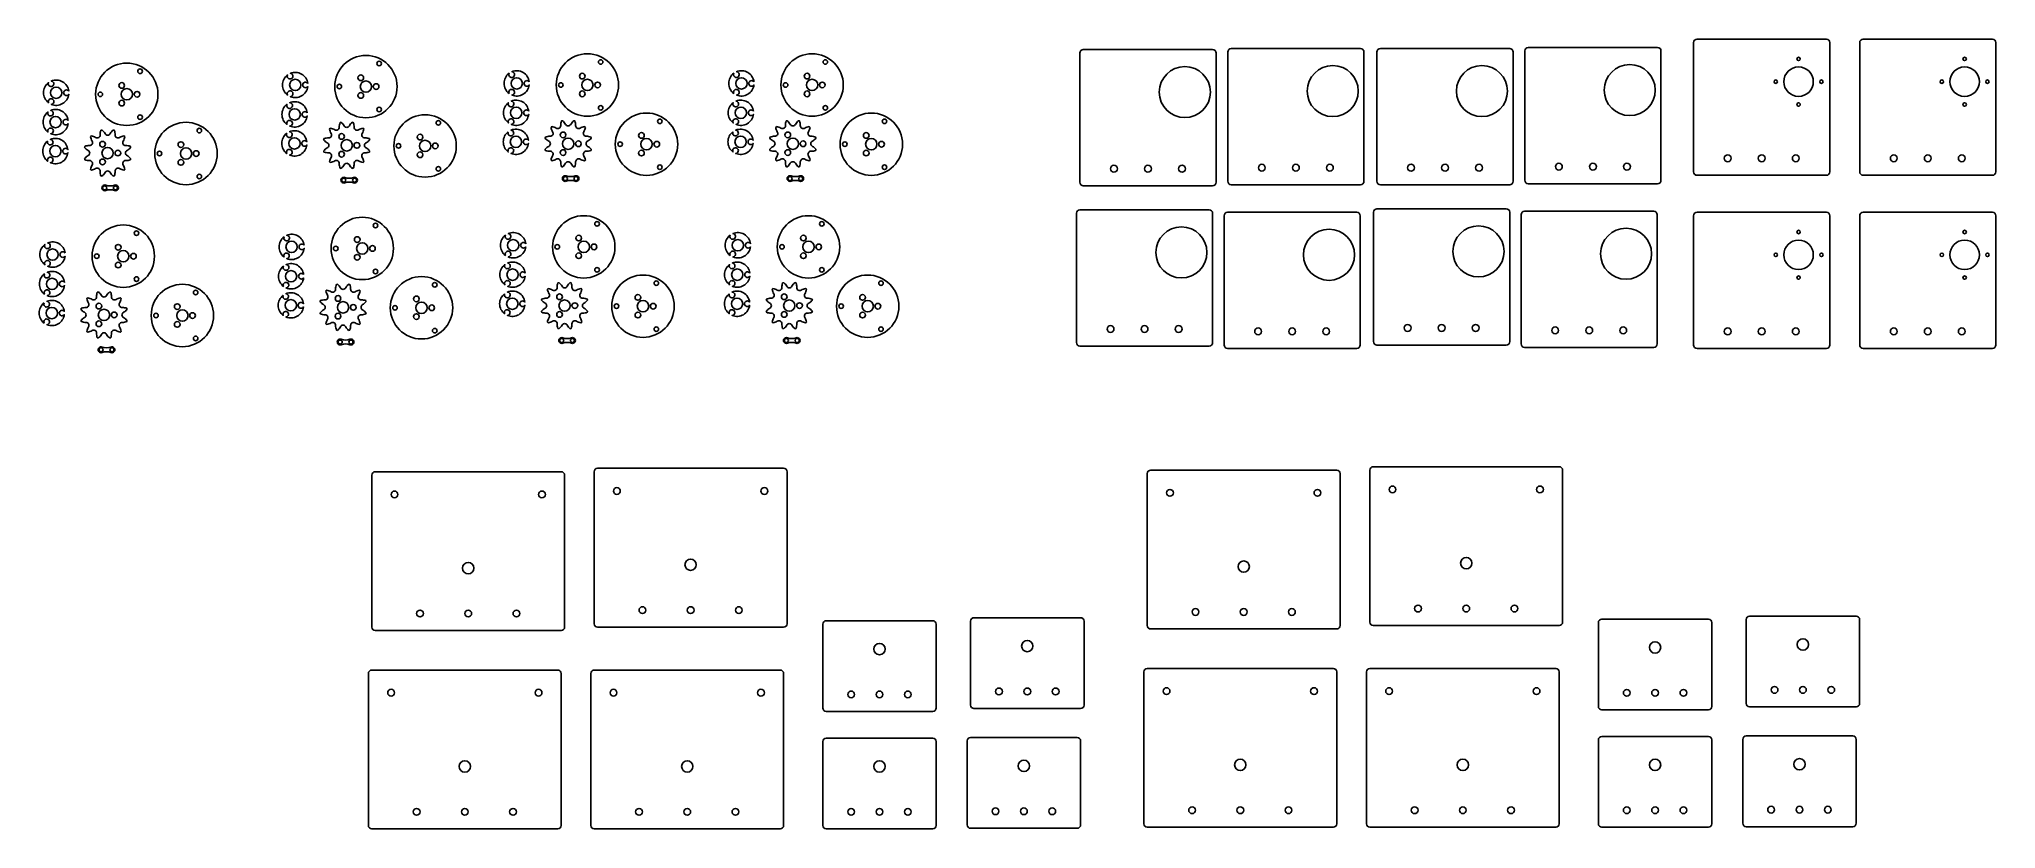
# Model space of a CAD drawing. Header units: inches. Extents: x 19 to 1744, y 54 to 751.
import ezdxf

# ---------------------------------------------------------------- set-up
doc = ezdxf.new("R2010")
doc.units = ezdxf.units.IN
doc.header["$MEASUREMENT"] = 0

msp = doc.modelspace()

# ---------------------------------------------------------------- linework, layer by layer
for points in [[(1187, 739.3, 0.414214), (1184, 742.3), (1070, 742.3, 0.414214), (1067, 739.3), (1067, 625.3, 0.414214), (1070, 622.3), (1184, 622.3, 0.414214), (1187, 625.3)], [(1318.5, 739.3, 0.414214), (1315.5, 742.3), (1201.5, 742.3, 0.414214), (1198.5, 739.3), (1198.5, 625.3, 0.414214), (1201.5, 622.3), (1315.5, 622.3, 0.414214), (1318.5, 625.3)], [(1448.9, 740.2, 0.414214), (1445.9, 743.2), (1331.9, 743.2, 0.414214), (1328.9, 740.2), (1328.9, 626.2, 0.414214), (1331.9, 623.2), (1445.9, 623.2, 0.414214), (1448.9, 626.2)], [(1597.7, 747.6, 0.414214), (1594.7, 750.6), (1480.7, 750.6, 0.414214), (1477.7, 747.6), (1477.7, 633.6, 0.414214), (1480.7, 630.6), (1594.7, 630.6, 0.414214), (1597.7, 633.6)], [(1744.1, 747.6, 0.414214), (1741.1, 750.6), (1627.1, 750.6, 0.414214), (1624.1, 747.6), (1624.1, 633.6, 0.414214), (1627.1, 630.6), (1741.1, 630.6, 0.414214), (1744.1, 633.6)], [(1056.6, 738.4, 0.414214), (1053.6, 741.4), (939.6, 741.4, 0.414214), (936.6, 738.4), (936.6, 624.4, 0.414214), (939.6, 621.4), (1053.6, 621.4, 0.414214), (1056.6, 624.4)], [(45.1, 704.8, 3.21759), (45.1, 702, -0.4953), (29.7, 693.1, 3.21759), (27.3, 694.6, -0.4953), (27.3, 712.3, 3.21759), (29.7, 713.7, -0.4953)], [(255.9, 711.6, 3.21759), (255.9, 708.8, -0.4953), (240.5, 699.9, 3.21759), (238, 701.3, -0.4953), (238, 719.1, 3.21759), (240.5, 720.5, -0.4953)], [(451.1, 713, 3.21759), (451.1, 710.2, -0.4953), (435.8, 701.3, 3.21759), (433.3, 702.7, -0.4953), (433.3, 720.5, 3.21759), (435.8, 721.9, -0.4953)], [(649.2, 713, 3.21759), (649.2, 710.2, -0.4953), (633.9, 701.3, 3.21759), (631.4, 702.7, -0.4953), (631.4, 720.5, 3.21759), (633.9, 721.9, -0.4953)], [(255.4, 685.7, 3.21759), (255.4, 682.9, -0.4953), (240, 674, 3.21759), (237.5, 675.4, -0.4953), (237.5, 693.2, 3.21759), (240, 694.6, -0.4953)], [(450.6, 687.1, 3.21759), (450.6, 684.3, -0.4953), (435.3, 675.4, 3.21759), (432.8, 676.8, -0.4953), (432.8, 694.6, 3.21759), (435.3, 696, -0.4953)], [(648.7, 687.1, 3.21759), (648.7, 684.3, -0.4953), (633.4, 675.4, 3.21759), (630.9, 676.8, -0.4953), (630.9, 694.6, 3.21759), (633.4, 696, -0.4953)], [(44.6, 678.9, 3.21759), (44.6, 676.1, -0.4953), (29.2, 667.2, 3.21759), (26.8, 668.7, -0.4953), (26.8, 686.4, 3.21759), (29.2, 687.8, -0.4953)], [(275, 671.4, 0.095863), (276.5, 667.5, -0.273804), (276.5, 664.9, -0.273804), (274.2, 663.6, 0.095863), (270.1, 662.9, 0.01177), (269.8, 661.9, 0.095863), (273, 659.3, -0.273804), (274.4, 657, -0.273804), (273, 654.7, 0.095863), (269.8, 652, 0.01177), (270.1, 651.1, 0.095863), (274.2, 650.4, -0.273804), (276.5, 649.1, -0.273804), (276.5, 646.4, 0.095863), (275, 642.5, 0.01177), (275.7, 641.9, 0.095863), (279.6, 643.3, -0.273804), (282.3, 643.3, -0.273804), (283.6, 641, 0.095863), (284.3, 636.9, 0.01177), (285.2, 636.7, 0.095863), (287.9, 639.8, -0.273804), (290.2, 641.2, -0.273804), (292.5, 639.8, 0.095863), (295.1, 636.7, 0.01177), (296, 636.9, 0.095863), (296.7, 641, -0.273804), (298, 643.3, -0.273804), (300.7, 643.3, 0.095863), (304.6, 641.9, 0.01177), (305.3, 642.5, 0.095863), (303.9, 646.4, -0.273804), (303.8, 649.1, -0.273804), (306.2, 650.4, 0.095863), (310.2, 651.1, 0.01177), (310.5, 652, 0.095863), (307.3, 654.7, -0.273804), (305.9, 657, -0.273804), (307.3, 659.3, 0.095863), (310.5, 661.9, 0.01177), (310.2, 662.9, 0.095863), (306.2, 663.6, -0.273804), (303.8, 664.9, -0.273804), (303.9, 667.5, 0.095863), (305.3, 671.4, 0.01177), (304.6, 672.1, 0.095863), (300.7, 670.7, -0.273804), (298, 670.7, -0.273804), (296.7, 673, 0.095863), (296, 677, 0.01177), (295.1, 677.3, 0.095863), (292.5, 674.1, -0.273804), (290.2, 672.8, -0.273804), (287.9, 674.1, 0.095863), (285.2, 677.3, 0.01177), (284.3, 677, 0.095863), (283.6, 673, -0.273804), (282.3, 670.7, -0.273804), (279.6, 670.7, 0.095863), (275.7, 672.1, 0.01177)], [(470.3, 672.8, 0.095863), (471.7, 669, -0.273804), (471.8, 666.3, -0.273804), (469.4, 665, 0.095863), (465.4, 664.3, 0.01177), (465.1, 663.3, 0.095863), (468.3, 660.7, -0.273804), (469.7, 658.4, -0.273804), (468.3, 656.1, 0.095863), (465.1, 653.5, 0.01177), (465.4, 652.5, 0.095863), (469.4, 651.8, -0.273804), (471.8, 650.5, -0.273804), (471.7, 647.8, 0.095863), (470.3, 644, 0.01177), (471, 643.3, 0.095863), (474.9, 644.7, -0.273804), (477.5, 644.7, -0.273804), (478.9, 642.4, 0.095863), (479.5, 638.3, 0.01177), (480.5, 638.1, 0.095863), (483.1, 641.2, -0.273804), (485.4, 642.6, -0.273804), (487.7, 641.2, 0.095863), (490.4, 638.1, 0.01177), (491.3, 638.3, 0.095863), (492, 642.4, -0.273804), (493.3, 644.7, -0.273804), (496, 644.7, 0.095863), (499.9, 643.3, 0.01177), (500.6, 644, 0.095863), (499.1, 647.8, -0.273804), (499.1, 650.5, -0.273804), (501.4, 651.8, 0.095863), (505.5, 652.5, 0.01177), (505.8, 653.5, 0.095863), (502.6, 656.1, -0.273804), (501.2, 658.4, -0.273804), (502.6, 660.7, 0.095863), (505.8, 663.3, 0.01177), (505.5, 664.3, 0.095863), (501.4, 665, -0.273804), (499.1, 666.3, -0.273804), (499.1, 669, 0.095863), (500.6, 672.8, 0.01177), (499.9, 673.5, 0.095863), (496, 672.1, -0.273804), (493.3, 672.1, -0.273804), (492, 674.4, 0.095863), (491.3, 678.5, 0.01177), (490.4, 678.7, 0.095863), (487.7, 675.5, -0.273804), (485.4, 674.2, -0.273804), (483.1, 675.5, 0.095863), (480.5, 678.7, 0.01177), (479.5, 678.5, 0.095863), (478.9, 674.4, -0.273804), (477.5, 672.1, -0.273804), (474.9, 672.1, 0.095863), (471, 673.5, 0.01177)], [(668.4, 672.8, 0.095863), (669.8, 669, -0.273804), (669.9, 666.3, -0.273804), (667.5, 665, 0.095863), (663.5, 664.3, 0.01177), (663.2, 663.3, 0.095863), (666.4, 660.7, -0.273804), (667.8, 658.4, -0.273804), (666.4, 656.1, 0.095863), (663.2, 653.5, 0.01177), (663.5, 652.5, 0.095863), (667.5, 651.8, -0.273804), (669.9, 650.5, -0.273804), (669.8, 647.8, 0.095863), (668.4, 644, 0.01177), (669.1, 643.3, 0.095863), (673, 644.7, -0.273804), (675.7, 644.7, -0.273804), (677, 642.4, 0.095863), (677.7, 638.3, 0.01177), (678.6, 638.1, 0.095863), (681.2, 641.2, -0.273804), (683.5, 642.6, -0.273804), (685.8, 641.2, 0.095863), (688.5, 638.1, 0.01177), (689.4, 638.3, 0.095863), (690.1, 642.4, -0.273804), (691.4, 644.7, -0.273804), (694.1, 644.7, 0.095863), (698, 643.3, 0.01177), (698.7, 644, 0.095863), (697.2, 647.8, -0.273804), (697.2, 650.5, -0.273804), (699.5, 651.8, 0.095863), (703.6, 652.5, 0.01177), (703.9, 653.5, 0.095863), (700.7, 656.1, -0.273804), (699.3, 658.4, -0.273804), (700.7, 660.7, 0.095863), (703.9, 663.3, 0.01177), (703.6, 664.3, 0.095863), (699.5, 665, -0.273804), (697.2, 666.3, -0.273804), (697.2, 669, 0.095863), (698.7, 672.8, 0.01177), (698, 673.5, 0.095863), (694.1, 672.1, -0.273804), (691.4, 672.1, -0.273804), (690.1, 674.4, 0.095863), (689.4, 678.5, 0.01177), (688.5, 678.7, 0.095863), (685.8, 675.5, -0.273804), (683.5, 674.2, -0.273804), (681.2, 675.5, 0.095863), (678.6, 678.7, 0.01177), (677.7, 678.5, 0.095863), (677, 674.4, -0.273804), (675.7, 672.1, -0.273804), (673, 672.1, 0.095863), (669.1, 673.5, 0.01177)], [(26.6, 660.8, 3.21759), (29, 662.2, -0.4953), (44.4, 653.3, 3.21759), (44.4, 650.5, -0.4953), (29, 641.6, 3.21759), (26.6, 643, -0.4953)], [(64.3, 664.6, 0.095863), (65.7, 660.8, -0.273804), (65.7, 658.1, -0.273804), (63.4, 656.8, 0.095863), (59.3, 656.1, 0.01177), (59.1, 655.1, 0.095863), (62.3, 652.5, -0.273804), (63.6, 650.2, -0.273804), (62.3, 647.9, 0.095863), (59.1, 645.3, 0.01177), (59.3, 644.3, 0.095863), (63.4, 643.6, -0.273804), (65.7, 642.3, -0.273804), (65.7, 639.6, 0.095863), (64.3, 635.8, 0.01177), (65, 635.1, 0.095863), (68.8, 636.5, -0.273804), (71.5, 636.5, -0.273804), (72.8, 634.2, 0.095863), (73.5, 630.1, 0.01177), (74.5, 629.9, 0.095863), (77.1, 633.1, -0.273804), (79.4, 634.4, -0.273804), (81.7, 633.1, 0.095863), (84.3, 629.9, 0.01177), (85.3, 630.1, 0.095863), (86, 634.2, -0.273804), (87.3, 636.5, -0.273804), (90, 636.5, 0.095863), (93.8, 635.1, 0.01177), (94.5, 635.8, 0.095863), (93.1, 639.6, -0.273804), (93.1, 642.3, -0.273804), (95.4, 643.6, 0.095863), (99.5, 644.3, 0.01177), (99.7, 645.3, 0.095863), (96.5, 647.9, -0.273804), (95.2, 650.2, -0.273804), (96.5, 652.5, 0.095863), (99.7, 655.1, 0.01177), (99.5, 656.1, 0.095863), (95.4, 656.8, -0.273804), (93.1, 658.1, -0.273804), (93.1, 660.8, 0.095863), (94.5, 664.6, 0.01177), (93.8, 665.3, 0.095863), (90, 663.9, -0.273804), (87.3, 663.9, -0.273804), (86, 666.2, 0.095863), (85.3, 670.3, 0.01177), (84.3, 670.5, 0.095863), (81.7, 667.3, -0.273804), (79.4, 666, -0.273804), (77.1, 667.3, 0.095863), (74.5, 670.5, 0.01177), (73.5, 670.3, 0.095863), (72.8, 666.2, -0.273804), (71.5, 663.9, -0.273804), (68.8, 663.9, 0.095863), (65, 665.3, 0.01177)], [(237.3, 667.6, 3.21759), (239.8, 669, -0.4953), (255.1, 660.1, 3.21759), (255.1, 657.3, -0.4953), (239.8, 648.4, 3.21759), (237.3, 649.8, -0.4953)], [(432.6, 669, 3.21759), (435.1, 670.4, -0.4953), (450.4, 661.5, 3.21759), (450.4, 658.7, -0.4953), (435.1, 649.8, 3.21759), (432.6, 651.2, -0.4953)], [(630.7, 669, 3.21759), (633.2, 670.4, -0.4953), (648.5, 661.5, 3.21759), (648.5, 658.7, -0.4953), (633.2, 649.8, 3.21759), (630.7, 651.2, -0.4953)], [(77.7, 617.2, -0.181335), (85.5, 617.2, 1.443), (85.5, 621.9, -0.181335), (77.7, 621.9, 1.443)], [(288.5, 623.9, -0.181335), (296.2, 623.9, 1.443), (296.2, 628.7, -0.181335), (288.5, 628.7, 1.443)], [(483.7, 625.4, -0.181335), (491.5, 625.4, 1.443), (491.5, 630.1, -0.181335), (483.7, 630.1, 1.443)], [(681.9, 625.4, -0.181335), (689.6, 625.4, 1.443), (689.6, 630.1, -0.181335), (681.9, 630.1, 1.443)], [(1053.6, 597.1, 0.414214), (1050.6, 600.1), (936.6, 600.1, 0.414214), (933.6, 597.1), (933.6, 483.1, 0.414214), (936.6, 480.1), (1050.6, 480.1, 0.414214), (1053.6, 483.1)], [(1183.7, 595, 0.414214), (1180.7, 598), (1066.7, 598, 0.414214), (1063.7, 595), (1063.7, 481, 0.414214), (1066.7, 478), (1180.7, 478, 0.414214), (1183.7, 481)], [(1315.5, 598, 0.414214), (1312.5, 601), (1198.5, 601, 0.414214), (1195.5, 598), (1195.5, 484, 0.414214), (1198.5, 481), (1312.5, 481, 0.414214), (1315.5, 484)], [(1445.6, 595.9, 0.414214), (1442.6, 598.9), (1328.6, 598.9, 0.414214), (1325.6, 595.9), (1325.6, 481.9, 0.414214), (1328.6, 478.9), (1442.6, 478.9, 0.414214), (1445.6, 481.9)], [(1597.7, 595, 0.414214), (1594.7, 598), (1480.7, 598, 0.414214), (1477.7, 595), (1477.7, 481, 0.414214), (1480.7, 478), (1594.7, 478, 0.414214), (1597.7, 481)], [(1744.1, 595, 0.414214), (1741.1, 598), (1627.1, 598, 0.414214), (1624.1, 595), (1624.1, 481, 0.414214), (1627.1, 478), (1741.1, 478, 0.414214), (1744.1, 481)], [(41.9, 562.1, 3.21759), (41.9, 559.3, -0.4953), (26.6, 550.4, 3.21759), (24.1, 551.8, -0.4953), (24.1, 569.6, 3.21759), (26.6, 571, -0.4953)], [(252.7, 568.9, 3.21759), (252.7, 566.1, -0.4953), (237.3, 557.2, 3.21759), (234.9, 558.6, -0.4953), (234.9, 576.3, 3.21759), (237.3, 577.8, -0.4953)], [(448, 570.3, 3.21759), (448, 567.5, -0.4953), (432.6, 558.6, 3.21759), (430.1, 560, -0.4953), (430.1, 577.8, 3.21759), (432.6, 579.2, -0.4953)], [(646.1, 570.3, 3.21759), (646.1, 567.5, -0.4953), (630.7, 558.6, 3.21759), (628.2, 560, -0.4953), (628.2, 577.8, 3.21759), (630.7, 579.2, -0.4953)], [(252.2, 543, 3.21759), (252.2, 540.2, -0.4953), (236.8, 531.3, 3.21759), (234.4, 532.7, -0.4953), (234.4, 550.4, 3.21759), (236.8, 551.9, -0.4953)], [(447.5, 544.4, 3.21759), (447.5, 541.6, -0.4953), (432.1, 532.7, 3.21759), (429.6, 534.1, -0.4953), (429.6, 551.9, 3.21759), (432.1, 553.3, -0.4953)], [(645.6, 544.4, 3.21759), (645.6, 541.6, -0.4953), (630.2, 532.7, 3.21759), (627.7, 534.1, -0.4953), (627.7, 551.9, 3.21759), (630.2, 553.3, -0.4953)], [(41.4, 536.2, 3.21759), (41.4, 533.4, -0.4953), (26.1, 524.5, 3.21759), (23.6, 525.9, -0.4953), (23.6, 543.7, 3.21759), (26.1, 545.1, -0.4953)], [(467.1, 530.1, 0.095863), (468.6, 526.2, -0.273804), (468.6, 523.6, -0.273804), (466.3, 522.2, 0.095863), (462.2, 521.5, 0.01177), (461.9, 520.6, 0.095863), (465.1, 518, -0.273804), (466.5, 515.7, -0.273804), (465.1, 513.4, 0.095863), (461.9, 510.7, 0.01177), (462.2, 509.8, 0.095863), (466.3, 509.1, -0.273804), (468.6, 507.8, -0.273804), (468.6, 505.1, 0.095863), (467.1, 501.2, 0.01177), (467.8, 500.5, 0.095863), (471.7, 502, -0.273804), (474.4, 502, -0.273804), (475.7, 499.7, 0.095863), (476.4, 495.6, 0.01177), (477.3, 495.3, 0.095863), (480, 498.5, -0.273804), (482.3, 499.9, -0.273804), (484.6, 498.5, 0.095863), (487.2, 495.3, 0.01177), (488.1, 495.6, 0.095863), (488.8, 499.7, -0.273804), (490.2, 502, -0.273804), (492.8, 502, 0.095863), (496.7, 500.5, 0.01177), (497.4, 501.2, 0.095863), (496, 505.1, -0.273804), (495.9, 507.8, -0.273804), (498.3, 509.1, 0.095863), (502.3, 509.8, 0.01177), (502.6, 510.7, 0.095863), (499.4, 513.4, -0.273804), (498, 515.7, -0.273804), (499.4, 518, 0.095863), (502.6, 520.6, 0.01177), (502.3, 521.5, 0.095863), (498.3, 522.2, -0.273804), (495.9, 523.6, -0.273804), (496, 526.2, 0.095863), (497.4, 530.1, 0.01177), (496.7, 530.8, 0.095863), (492.8, 529.4, -0.273804), (490.2, 529.3, -0.273804), (488.8, 531.7, 0.095863), (488.1, 535.7, 0.01177), (487.2, 536, 0.095863), (484.6, 532.8, -0.273804), (482.3, 531.4, -0.273804), (480, 532.8, 0.095863), (477.3, 536, 0.01177), (476.4, 535.7, 0.095863), (475.7, 531.7, -0.273804), (474.4, 529.3, -0.273804), (471.7, 529.4, 0.095863), (467.8, 530.8, 0.01177)], [(665.2, 530.1, 0.095863), (666.7, 526.2, -0.273804), (666.7, 523.6, -0.273804), (664.4, 522.2, 0.095863), (660.3, 521.5, 0.01177), (660.1, 520.6, 0.095863), (663.2, 518, -0.273804), (664.6, 515.7, -0.273804), (663.2, 513.4, 0.095863), (660.1, 510.7, 0.01177), (660.3, 509.8, 0.095863), (664.4, 509.1, -0.273804), (666.7, 507.8, -0.273804), (666.7, 505.1, 0.095863), (665.2, 501.2, 0.01177), (665.9, 500.5, 0.095863), (669.8, 502, -0.273804), (672.5, 502, -0.273804), (673.8, 499.7, 0.095863), (674.5, 495.6, 0.01177), (675.4, 495.3, 0.095863), (678.1, 498.5, -0.273804), (680.4, 499.9, -0.273804), (682.7, 498.5, 0.095863), (685.3, 495.3, 0.01177), (686.3, 495.6, 0.095863), (686.9, 499.7, -0.273804), (688.3, 502, -0.273804), (690.9, 502, 0.095863), (694.8, 500.5, 0.01177), (695.5, 501.2, 0.095863), (694.1, 505.1, -0.273804), (694, 507.8, -0.273804), (696.4, 509.1, 0.095863), (700.4, 509.8, 0.01177), (700.7, 510.7, 0.095863), (697.5, 513.4, -0.273804), (696.2, 515.7, -0.273804), (697.5, 518, 0.095863), (700.7, 520.6, 0.01177), (700.4, 521.5, 0.095863), (696.4, 522.2, -0.273804), (694, 523.6, -0.273804), (694.1, 526.2, 0.095863), (695.5, 530.1, 0.01177), (694.8, 530.8, 0.095863), (690.9, 529.4, -0.273804), (688.3, 529.3, -0.273804), (686.9, 531.7, 0.095863), (686.3, 535.7, 0.01177), (685.3, 536, 0.095863), (682.7, 532.8, -0.273804), (680.4, 531.4, -0.273804), (678.1, 532.8, 0.095863), (675.4, 536, 0.01177), (674.5, 535.7, 0.095863), (673.8, 531.7, -0.273804), (672.5, 529.3, -0.273804), (669.8, 529.4, 0.095863), (665.9, 530.8, 0.01177)], [(23.4, 518.1, 3.21759), (25.9, 519.5, -0.4953), (41.2, 510.6, 3.21759), (41.2, 507.8, -0.4953), (25.9, 498.9, 3.21759), (23.4, 500.3, -0.4953)], [(61.1, 521.9, 0.095863), (62.5, 518, -0.273804), (62.6, 515.4, -0.273804), (60.2, 514, 0.095863), (56.2, 513.4, 0.01177), (55.9, 512.4, 0.095863), (59.1, 509.8, -0.273804), (60.4, 507.5, -0.273804), (59.1, 505.2, 0.095863), (55.9, 502.5, 0.01177), (56.2, 501.6, 0.095863), (60.2, 500.9, -0.273804), (62.6, 499.6, -0.273804), (62.5, 496.9, 0.095863), (61.1, 493, 0.01177), (61.8, 492.3, 0.095863), (65.7, 493.8, -0.273804), (68.3, 493.8, -0.273804), (69.6, 491.5, 0.095863), (70.3, 487.4, 0.01177), (71.3, 487.2, 0.095863), (73.9, 490.3, -0.273804), (76.2, 491.7, -0.273804), (78.5, 490.3, 0.095863), (81.2, 487.2, 0.01177), (82.1, 487.4, 0.095863), (82.8, 491.5, -0.273804), (84.1, 493.8, -0.273804), (86.8, 493.8, 0.095863), (90.7, 492.3, 0.01177), (91.4, 493, 0.095863), (89.9, 496.9, -0.273804), (89.9, 499.6, -0.273804), (92.2, 500.9, 0.095863), (96.3, 501.6, 0.01177), (96.5, 502.5, 0.095863), (93.4, 505.2, -0.273804), (92, 507.5, -0.273804), (93.4, 509.8, 0.095863), (96.5, 512.4, 0.01177), (96.3, 513.4, 0.095863), (92.2, 514, -0.273804), (89.9, 515.4, -0.273804), (89.9, 518, 0.095863), (91.4, 521.9, 0.01177), (90.7, 522.6, 0.095863), (86.8, 521.2, -0.273804), (84.1, 521.1, -0.273804), (82.8, 523.5, 0.095863), (82.1, 527.5, 0.01177), (81.2, 527.8, 0.095863), (78.5, 524.6, -0.273804), (76.2, 523.3, -0.273804), (73.9, 524.6, 0.095863), (71.3, 527.8, 0.01177), (70.3, 527.5, 0.095863), (69.6, 523.5, -0.273804), (68.3, 521.1, -0.273804), (65.7, 521.2, 0.095863), (61.8, 522.6, 0.01177)], [(234.2, 524.8, 3.21759), (236.6, 526.2, -0.4953), (252, 517.4, 3.21759), (252, 514.5, -0.4953), (236.6, 505.7, 3.21759), (234.2, 507.1, -0.4953)], [(271.9, 528.7, 0.095863), (273.3, 524.8, -0.273804), (273.3, 522.1, -0.273804), (271, 520.8, 0.095863), (266.9, 520.1, 0.01177), (266.7, 519.2, 0.095863), (269.8, 516.6, -0.273804), (271.2, 514.2, -0.273804), (269.8, 511.9, 0.095863), (266.7, 509.3, 0.01177), (266.9, 508.4, 0.095863), (271, 507.7, -0.273804), (273.3, 506.4, -0.273804), (273.3, 503.7, 0.095863), (271.9, 499.8, 0.01177), (272.5, 499.1, 0.095863), (276.4, 500.6, -0.273804), (279.1, 500.6, -0.273804), (280.4, 498.2, 0.095863), (281.1, 494.2, 0.01177), (282, 493.9, 0.095863), (284.7, 497.1, -0.273804), (287, 498.5, -0.273804), (289.3, 497.1, 0.095863), (291.9, 493.9, 0.01177), (292.9, 494.2, 0.095863), (293.6, 498.2, -0.273804), (294.9, 500.6, -0.273804), (297.5, 500.6, 0.095863), (301.4, 499.1, 0.01177), (302.1, 499.8, 0.095863), (300.7, 503.7, -0.273804), (300.7, 506.4, -0.273804), (303, 507.7, 0.095863), (307, 508.4, 0.01177), (307.3, 509.3, 0.095863), (304.1, 511.9, -0.273804), (302.8, 514.2, -0.273804), (304.1, 516.6, 0.095863), (307.3, 519.2, 0.01177), (307, 520.1, 0.095863), (303, 520.8, -0.273804), (300.7, 522.1, -0.273804), (300.7, 524.8, 0.095863), (302.1, 528.7, 0.01177), (301.4, 529.4, 0.095863), (297.5, 527.9, -0.273804), (294.9, 527.9, -0.273804), (293.6, 530.2, 0.095863), (292.9, 534.3, 0.01177), (291.9, 534.6, 0.095863), (289.3, 531.4, -0.273804), (287, 530, -0.273804), (284.7, 531.4, 0.095863), (282, 534.6, 0.01177), (281.1, 534.3, 0.095863), (280.4, 530.2, -0.273804), (279.1, 527.9, -0.273804), (276.4, 527.9, 0.095863), (272.5, 529.4, 0.01177)], [(429.4, 526.2, 3.21759), (431.9, 527.7, -0.4953), (447.3, 518.8, 3.21759), (447.3, 516, -0.4953), (431.9, 507.1, 3.21759), (429.4, 508.5, -0.4953)], [(627.5, 526.2, 3.21759), (630, 527.7, -0.4953), (645.4, 518.8, 3.21759), (645.4, 516, -0.4953), (630, 507.1, 3.21759), (627.5, 508.5, -0.4953)], [(285.3, 481.2, -0.181335), (293, 481.2, 1.443), (293, 486, -0.181335), (285.3, 486, 1.443)], [(480.6, 482.6, -0.181335), (488.3, 482.6, 1.443), (488.3, 487.4, -0.181335), (480.6, 487.4, 1.443)], [(678.7, 482.6, -0.181335), (686.4, 482.6, 1.443), (686.4, 487.4, -0.181335), (678.7, 487.4, 1.443)], [(74.5, 474.4, -0.181335), (82.3, 474.4, 1.443), (82.3, 479.2, -0.181335), (74.5, 479.2, 1.443)], [(482.3, 232.3), (482.3, 366.3, 0.414214), (479.3, 369.3), (315.3, 369.3, 0.414214), (312.3, 366.3), (312.3, 232.3, 0.414214), (315.3, 229.3), (479.3, 229.3, 0.414214)], [(678.4, 235.3), (678.4, 369.3, 0.414214), (675.4, 372.3), (511.4, 372.3, 0.414214), (508.4, 369.3), (508.4, 235.3, 0.414214), (511.4, 232.3), (675.4, 232.3, 0.414214)], [(1166, 233.7), (1166, 367.7, 0.414214), (1163, 370.7), (999, 370.7, 0.414214), (996, 367.7), (996, 233.7, 0.414214), (999, 230.7), (1163, 230.7, 0.414214)], [(1362.2, 236.7), (1362.2, 370.7, 0.414214), (1359.2, 373.7), (1195.2, 373.7, 0.414214), (1192.2, 370.7), (1192.2, 236.7, 0.414214), (1195.2, 233.7), (1359.2, 233.7, 0.414214)], [(1624, 165), (1624, 239, 0.414214), (1621, 242), (1527, 242, 0.414214), (1524, 239), (1524, 165, 0.414214), (1527, 162), (1621, 162, 0.414214)], [(809.9, 161), (809.9, 235, 0.414214), (806.9, 238), (712.9, 238, 0.414214), (709.9, 235), (709.9, 161, 0.414214), (712.9, 158), (806.9, 158, 0.414214)], [(940.2, 163.6), (940.2, 237.6, 0.414214), (937.2, 240.6), (843.2, 240.6, 0.414214), (840.2, 237.6), (840.2, 163.6, 0.414214), (843.2, 160.6), (937.2, 160.6, 0.414214)], [(1493.7, 162.4), (1493.7, 236.4, 0.414214), (1490.7, 239.4), (1396.7, 239.4, 0.414214), (1393.7, 236.4), (1393.7, 162.4, 0.414214), (1396.7, 159.4), (1490.7, 159.4, 0.414214)], [(479.3, 57.5), (479.3, 191.5, 0.414214), (476.3, 194.5), (312.3, 194.5, 0.414214), (309.3, 191.5), (309.3, 57.5, 0.414214), (312.3, 54.5), (476.3, 54.5, 0.414214)], [(675.4, 57.5), (675.4, 191.5, 0.414214), (672.4, 194.5), (508.4, 194.5, 0.414214), (505.4, 191.5), (505.4, 57.5, 0.414214), (508.4, 54.5), (672.4, 54.5, 0.414214)], [(1163, 58.9), (1163, 192.9, 0.414214), (1160, 195.9), (996, 195.9, 0.414214), (993, 192.9), (993, 58.9, 0.414214), (996, 55.9), (1160, 55.9, 0.414214)], [(1359.2, 58.9), (1359.2, 192.9, 0.414214), (1356.2, 195.9), (1192.2, 195.9, 0.414214), (1189.2, 192.9), (1189.2, 58.9, 0.414214), (1192.2, 55.9), (1356.2, 55.9, 0.414214)], [(809.9, 57.5), (809.9, 131.5, 0.414214), (806.9, 134.5), (712.9, 134.5, 0.414214), (709.9, 131.5), (709.9, 57.5, 0.414214), (712.9, 54.5), (806.9, 54.5, 0.414214)], [(937.2, 58), (937.2, 132, 0.414214), (934.2, 135), (840.2, 135, 0.414214), (837.2, 132), (837.2, 58, 0.414214), (840.2, 55), (934.2, 55, 0.414214)], [(1493.7, 58.9), (1493.7, 132.9, 0.414214), (1490.7, 135.9), (1396.7, 135.9, 0.414214), (1393.7, 132.9), (1393.7, 58.9, 0.414214), (1396.7, 55.9), (1490.7, 55.9, 0.414214)], [(1621, 59.4), (1621, 133.4, 0.414214), (1618, 136.4), (1524, 136.4, 0.414214), (1521, 133.4), (1521, 59.4, 0.414214), (1524, 56.4), (1618, 56.4, 0.414214)]]:
    msp.add_lwpolyline(points, format="xyb", close=True)
for centre, radius in [((96.3, 702), 27.5), ((307.1, 708.8), 27.5), ((318.8, 729.1), 2), ((502.4, 710.2), 27.5), ((514.1, 730.5), 2), ((700.5, 710.2), 27.5), ((712.2, 730.5), 2), ((1029.1, 703.9), 22.5), ((1159.5, 704.8), 22.5), ((1291, 704.8), 22.5), ((1421.4, 705.7), 22.5), ((1570.2, 713.1), 13), ((1570.2, 733.2), 1.5), ((1716.6, 713.1), 13), ((1716.6, 733.2), 1.5), ((34, 703.4), 5), ((91.8, 709.8), 2.5), ((108, 722.3), 2), ((244.8, 710.2), 5), ((283.7, 708.8), 2), ((302.6, 716.6), 2.5), ((307.1, 708.8), 5), ((316.1, 708.8), 2.5), ((440.1, 711.6), 5), ((479, 710.2), 2), ((497.9, 718), 2.5), ((502.4, 710.2), 5), ((511.4, 710.2), 2.5), ((638.2, 711.6), 5), ((677.1, 710.2), 2), ((696, 718), 2.5), ((700.5, 710.2), 5), ((709.5, 710.2), 2.5), ((1550.1, 713.1), 1.5), ((1590.3, 713.1), 1.5), ((1696.5, 713.1), 1.5), ((1736.7, 713.1), 1.5), ((73, 702), 2), ((91.8, 694.2), 2.5), ((96.3, 702), 5), ((105.3, 702), 2.5), ((302.6, 701), 2.5), ((318.8, 688.6), 2), ((439.6, 685.7), 5), ((497.9, 702.4), 2.5), ((514.1, 690), 2), ((637.7, 685.7), 5), ((696, 702.4), 2.5), ((712.2, 690), 2), ((1570.2, 693), 1.5), ((1716.6, 693), 1.5), ((33.5, 677.5), 5), ((108, 681.8), 2), ((148.5, 649.8), 27.5), ((244.3, 684.3), 5), ((359.3, 656.5), 27.5), ((371, 676.8), 2), ((554.5, 658), 27.5), ((566.2, 678.2), 2), ((752.7, 658), 27.5), ((764.3, 678.2), 2), ((33.3, 651.9), 5), ((74.9, 658), 2.5), ((144, 657.6), 2.5), ((160.2, 670), 2), ((244.1, 658.7), 5), ((285.7, 664.8), 2.5), ((290.2, 657), 5), ((299.2, 657), 2.5), ((335.9, 656.5), 2), ((354.8, 664.3), 2.5), ((359.3, 656.5), 5), ((368.3, 656.5), 2.5), ((439.4, 660.1), 5), ((480.9, 666.2), 2.5), ((485.4, 658.4), 5), ((494.4, 658.4), 2.5), ((531.2, 658), 2), ((550, 665.7), 2.5), ((554.5, 658), 5), ((563.5, 658), 2.5), ((637.5, 660.1), 5), ((679, 666.2), 2.5), ((683.5, 658.4), 5), ((692.5, 658.4), 2.5), ((729.3, 658), 2), ((748.2, 665.7), 2.5), ((752.7, 658), 5), ((761.7, 658), 2.5), ((74.9, 642.4), 2.5), ((79.4, 650.2), 5), ((88.4, 650.2), 2.5), ((125.1, 649.8), 2), ((144, 642), 2.5), ((148.5, 649.8), 5), ((157.5, 649.8), 2.5), ((285.7, 649.2), 2.5), ((354.8, 648.7), 2.5), ((480.9, 650.6), 2.5), ((550, 650.2), 2.5), ((566.2, 637.7), 2), ((679, 650.6), 2.5), ((748.2, 650.2), 2.5), ((764.3, 637.7), 2), ((966.6, 636.4), 3), ((996.6, 636.4), 3), ((1026.6, 636.4), 3), ((1097, 637.3), 3), ((1127, 637.3), 3), ((1157, 637.3), 3), ((1228.5, 637.3), 3), ((1258.5, 637.3), 3), ((1288.5, 637.3), 3), ((1358.9, 638.2), 3), ((1388.9, 638.2), 3), ((1418.9, 638.2), 3), ((1507.7, 645.6), 3), ((1537.7, 645.6), 3), ((1567.7, 645.6), 3), ((1654.1, 645.6), 3), ((1684.1, 645.6), 3), ((1714.1, 645.6), 3), ((76.8, 619.5), 1.79), ((86.3, 619.5), 1.79), ((160.2, 629.5), 2), ((287.6, 626.3), 1.79), ((297.1, 626.3), 1.79), ((371, 636.3), 2), ((482.9, 627.7), 1.79), ((492.4, 627.7), 1.79), ((681, 627.7), 1.79), ((690.5, 627.7), 1.79), ((93.2, 559.3), 27.5), ((303.9, 566.1), 27.5), ((315.6, 586.3), 2), ((499.2, 567.5), 27.5), ((510.9, 587.8), 2), ((697.3, 567.5), 27.5), ((709, 587.8), 2), ((88.7, 567.1), 2.5), ((104.8, 579.6), 2), ((241.6, 567.5), 5), ((299.4, 573.9), 2.5), ((303.9, 566.1), 5), ((436.9, 568.9), 5), ((475.8, 567.5), 2), ((494.7, 575.3), 2.5), ((499.2, 567.5), 5), ((508.2, 567.5), 2.5), ((635, 568.9), 5), ((673.9, 567.5), 2), ((692.8, 575.3), 2.5), ((697.3, 567.5), 5), ((706.3, 567.5), 2.5), ((1026.1, 562.6), 22.5), ((1156.2, 560.5), 22.5), ((1288, 563.5), 22.5), ((1418.1, 561.4), 22.5), ((1570.2, 560.5), 13), ((1570.2, 580.6), 1.5), ((1716.6, 560.5), 13), ((1716.6, 580.6), 1.5), ((30.9, 560.7), 5), ((69.8, 559.3), 2), ((88.7, 551.5), 2.5), ((93.2, 559.3), 5), ((102.2, 559.3), 2.5), ((280.5, 566.1), 2), ((299.4, 558.3), 2.5), ((312.9, 566.1), 2.5), ((494.7, 559.7), 2.5), ((692.8, 559.7), 2.5), ((1550.1, 560.5), 1.5), ((1590.3, 560.5), 1.5), ((1696.5, 560.5), 1.5), ((1736.7, 560.5), 1.5), ((30.4, 534.8), 5), ((104.8, 539.1), 2), ((241.1, 541.6), 5), ((315.6, 545.8), 2), ((356.1, 513.8), 27.5), ((367.8, 534.1), 2), ((436.4, 543), 5), ((510.9, 547.3), 2), ((551.4, 515.2), 27.5), ((563.1, 535.5), 2), ((634.5, 543), 5), ((709, 547.3), 2), ((749.5, 515.2), 27.5), ((761.2, 535.5), 2), ((1570.2, 540.4), 1.5), ((1716.6, 540.4), 1.5), ((71.7, 515.3), 2.5), ((145.3, 507), 27.5), ((157, 527.3), 2), ((240.9, 516), 5), ((282.5, 522), 2.5), ((287, 514.2), 5), ((351.6, 521.6), 2.5), ((356.1, 513.8), 5), ((436.2, 517.4), 5), ((477.8, 523.5), 2.5), ((482.3, 515.7), 5), ((491.3, 515.7), 2.5), ((546.9, 523), 2.5), ((551.4, 515.2), 5), ((560.4, 515.2), 2.5), ((634.3, 517.4), 5), ((675.9, 523.5), 2.5), ((680.4, 515.7), 5), ((689.4, 515.7), 2.5), ((745, 523), 2.5), ((749.5, 515.2), 5), ((758.5, 515.2), 2.5), ((30.2, 509.2), 5), ((71.7, 499.7), 2.5), ((76.2, 507.5), 5), ((85.2, 507.5), 2.5), ((122, 507), 2), ((140.8, 514.8), 2.5), ((140.8, 499.2), 2.5), ((145.3, 507), 5), ((154.3, 507), 2.5), ((282.5, 506.5), 2.5), ((296, 514.2), 2.5), ((332.7, 513.8), 2), ((351.6, 506), 2.5), ((365.1, 513.8), 2.5), ((477.8, 507.9), 2.5), ((528, 515.2), 2), ((546.9, 507.4), 2.5), ((675.9, 507.9), 2.5), ((726.1, 515.2), 2), ((745, 507.4), 2.5), ((157, 486.8), 2), ((284.4, 483.6), 1.79), ((293.9, 483.6), 1.79), ((367.8, 493.6), 2), ((479.7, 485), 1.79), ((489.2, 485), 1.79), ((563.1, 495), 2), ((677.8, 485), 1.79), ((687.3, 485), 1.79), ((761.2, 495), 2), ((963.6, 495.1), 3), ((993.6, 495.1), 3), ((1023.6, 495.1), 3), ((1093.7, 493), 3), ((1123.7, 493), 3), ((1153.7, 493), 3), ((1225.5, 496), 3), ((1255.5, 496), 3), ((1285.5, 496), 3), ((1355.6, 493.9), 3), ((1385.6, 493.9), 3), ((1415.6, 493.9), 3), ((1507.7, 493), 3), ((1537.7, 493), 3), ((1567.7, 493), 3), ((1654.1, 493), 3), ((1684.1, 493), 3), ((1714.1, 493), 3), ((73.6, 476.8), 1.79), ((83.2, 476.8), 1.79), ((332.3, 349.3), 3), ((462.3, 349.3), 3), ((528.4, 352.3), 3), ((658.4, 352.3), 3), ((1016, 350.7), 3), ((1146, 350.7), 3), ((1212.2, 353.7), 3), ((1342.2, 353.7), 3), ((1277.2, 288.7), 5), ((397.3, 284.3), 5), ((593.4, 287.3), 5), ((1081, 285.7), 5), ((354.8, 244.3), 3), ((397.3, 244.3), 3), ((439.8, 244.3), 3), ((550.9, 247.3), 3), ((593.4, 247.3), 3), ((635.9, 247.3), 3), ((1038.5, 245.7), 3), ((1081, 245.7), 3), ((1123.5, 245.7), 3), ((1234.7, 248.7), 3), ((1277.2, 248.7), 3), ((1319.7, 248.7), 3), ((759.9, 213), 5), ((890.2, 215.6), 5), ((1443.7, 214.4), 5), ((1574, 217), 5), ((329.3, 174.5), 3), ((459.3, 174.5), 3), ((525.4, 174.5), 3), ((655.4, 174.5), 3), ((734.9, 173), 3), ((759.9, 173), 3), ((784.9, 173), 3), ((865.2, 175.6), 3), ((890.2, 175.6), 3), ((915.2, 175.6), 3), ((1013, 175.9), 3), ((1143, 175.9), 3), ((1209.2, 175.9), 3), ((1339.2, 175.9), 3), ((1418.7, 174.4), 3), ((1443.7, 174.4), 3), ((1468.7, 174.4), 3), ((1549, 177), 3), ((1574, 177), 3), ((1599, 177), 3), ((394.3, 109.5), 5), ((590.4, 109.5), 5), ((759.9, 109.5), 5), ((887.2, 110), 5), ((1078, 110.9), 5), ((1274.2, 110.9), 5), ((1443.7, 110.9), 5), ((1571, 111.4), 5), ((351.8, 69.5), 3), ((394.3, 69.5), 3), ((436.8, 69.5), 3), ((547.9, 69.5), 3), ((590.4, 69.5), 3), ((632.9, 69.5), 3), ((734.9, 69.5), 3), ((759.9, 69.5), 3), ((784.9, 69.5), 3), ((862.2, 70), 3), ((887.2, 70), 3), ((912.2, 70), 3), ((1035.5, 70.9), 3), ((1078, 70.9), 3), ((1120.5, 70.9), 3), ((1231.7, 70.9), 3), ((1274.2, 70.9), 3), ((1316.7, 70.9), 3), ((1418.7, 70.9), 3), ((1443.7, 70.9), 3), ((1468.7, 70.9), 3), ((1546, 71.4), 3), ((1571, 71.4), 3), ((1596, 71.4), 3)]:
    msp.add_circle(centre, radius)

doc.saveas('drawing.dxf')
